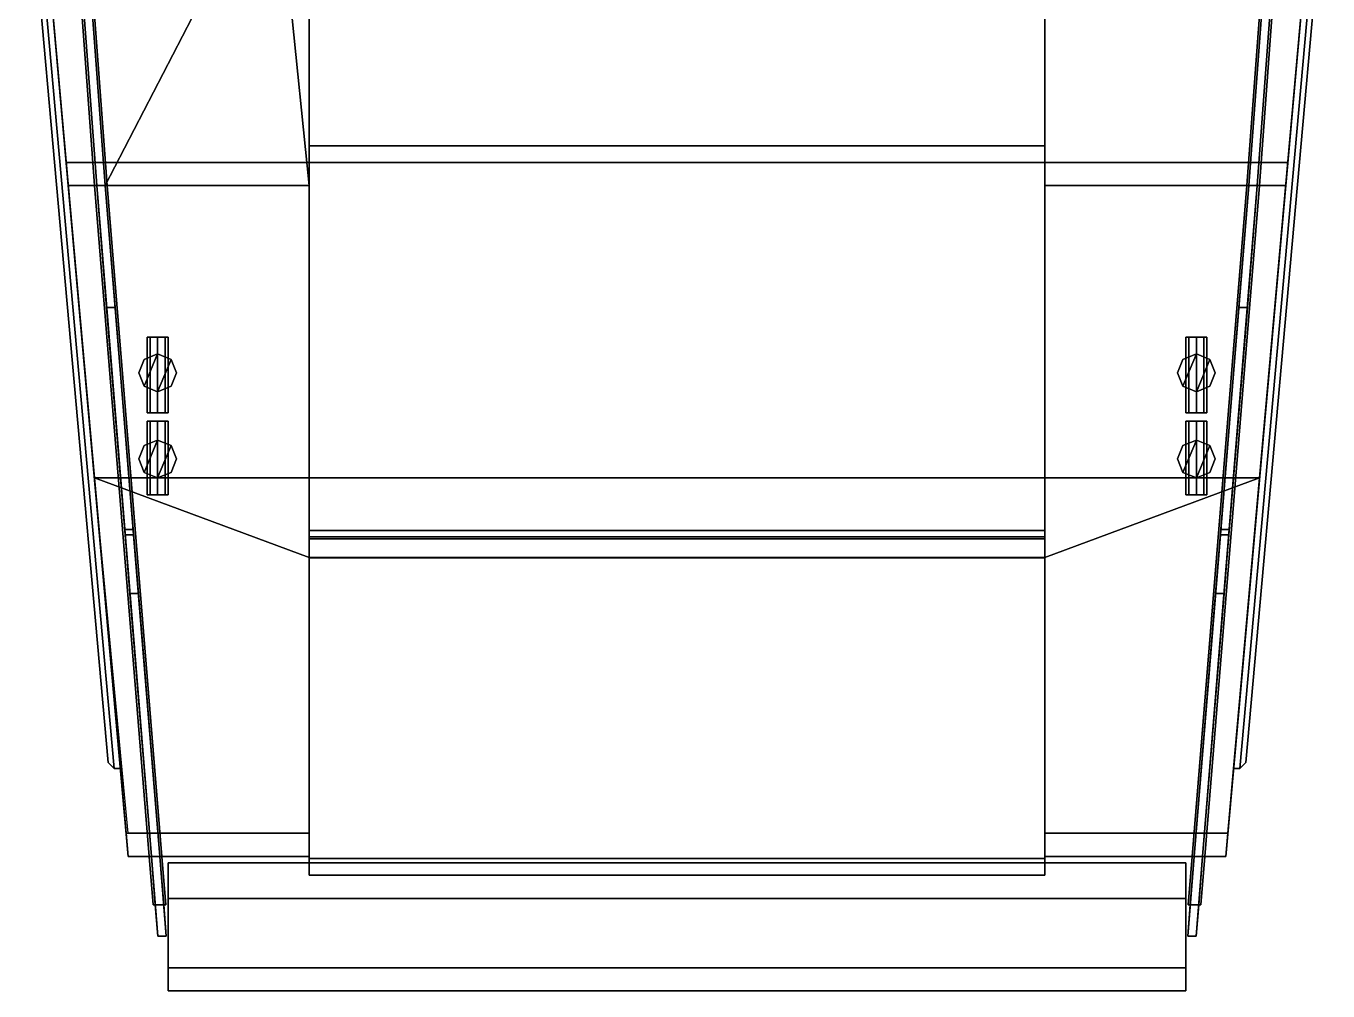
# Model space of a CAD drawing. Header units: millimetres. Extents: x -3.1 to 3.1, y -9.7 to 12.7.
# Drawn here: x -3.1 to 3.1, y -9.68 to -5.09 of the extents above; entities that cross this region are included whole.
import ezdxf

# ---------------------------------------------------------------- set-up
doc = ezdxf.new("R2010")
doc.units = ezdxf.units.MM
for name, color, linetype in [('deck', 3, 'Continuous'), ('railings', 6, 'Continuous'), ('ramp1', 1, 'Continuous'), ('ramp2', 2, 'Continuous')]:
    doc.layers.add(name, color=color, linetype=linetype)

msp = doc.modelspace()

# ---------------------------------------------------------------- linework, layer by layer
for points in [[(-3.096, -4.23, 0.575), (-3.07, -4.23, 0.56), (-2.6775, -8.6225, 0.56), (-2.706, -8.594, 0.575)], [(-3.096, -4.23, 0.605), (-3.096, -4.23, 0.575), (-2.706, -8.594, 0.575), (-2.706, -8.594, 0.605)], [(-3.07, -4.23, 0.62), (-3.096, -4.23, 0.605), (-2.706, -8.594, 0.605), (-2.6775, -8.6225, 0.62)], [(-3.04, -4.23, 0.62), (-3.07, -4.23, 0.62), (-2.6775, -8.6225, 0.62), (-2.6473, -8.6225, 0.62)], [(-3.07, -4.23, 0.56), (-3.04, -4.23, 0.56), (-2.6473, -8.6225, 0.56), (-2.6775, -8.6225, 0.56)], [(-3.04, -4.23), (-2.7709, -7.24), (-2.6473, -8.6225, 0.56), (-3.04, -4.23, 0.56)], [(3.04, -4.23, -0.6), (2.905, -5.74, -0.38), (-2.905, -5.74, -0.38), (-3.04, -4.23, -0.6)], [(-3.04, -4.23, -0.6), (-2.905, -5.74, -0.38), (-2.7709, -7.24), (-3.04, -4.23)], [(-3.04, -4.23, 0.67), (-3.04, -4.23, 0.62), (-2.6473, -8.6225, 0.62), (-2.8952, -5.85, 0.67)], [(2.6473, -8.6225, 0.56), (2.7709, -7.24), (3.04, -4.23), (3.04, -4.23, 0.56)], [(3.04, -4.23, 0.62), (3.04, -4.23, 0.67), (2.8952, -5.85, 0.67), (2.6473, -8.6225, 0.62)], [(3.07, -4.23, 0.62), (3.04, -4.23, 0.62), (2.6473, -8.6225, 0.62), (2.6775, -8.6225, 0.62)], [(3.04, -4.23, 0.56), (3.07, -4.23, 0.56), (2.6775, -8.6225, 0.56), (2.6473, -8.6225, 0.56)], [(3.07, -4.23, 0.56), (3.096, -4.23, 0.575), (2.706, -8.594, 0.575), (2.6775, -8.6225, 0.56)], [(3.096, -4.23, 0.605), (3.07, -4.23, 0.62), (2.6775, -8.6225, 0.62), (2.706, -8.594, 0.605)], [(3.096, -4.23, 0.575), (3.096, -4.23, 0.605), (2.706, -8.594, 0.605), (2.706, -8.594, 0.575)], [(3.04, -4.23), (2.7709, -7.24), (2.905, -5.74, -0.38), (3.04, -4.23, -0.6)], [(2.905, -5.74, -0.38), (2.7709, -7.24), (-2.7709, -7.24), (-2.905, -5.74, -0.38)], [(-2.8952, -5.85, 0.67), (-2.6198, -8.93, 0.67), (-2.61, -9.04, 1.06), (-2.8952, -5.85, 0.67)], [(-2.8952, -5.85, 0.67), (-2.6473, -8.6225, 0.62), (-2.6198, -8.93, 0.67), (-2.8952, -5.85, 0.67)], [(2.61, -9.04, 1.06), (2.6198, -8.93, 0.67), (2.8952, -5.85, 0.67)], [(2.6198, -8.93, 0.67), (2.6473, -8.6225, 0.62), (2.8952, -5.85, 0.67)], [(-2.5054, -6.57, 1.6054), (-2.52, -6.57, 1.57), (-2.52, -6.93, 1.57), (-2.5054, -6.93, 1.6054)], [(-2.52, -6.57, 1.57), (-2.5054, -6.57, 1.5346), (-2.5054, -6.93, 1.5346), (-2.52, -6.93, 1.57)], [(-2.52, -6.57, 1.57), (-2.4346, -6.57, 1.5346), (-2.47, -6.57, 1.52), (-2.5054, -6.57, 1.5346)], [(-2.5054, -6.57, 1.6054), (-2.42, -6.57, 1.57), (-2.4346, -6.57, 1.5346), (-2.52, -6.57, 1.57)], [(-2.47, -6.57, 1.62), (-2.5054, -6.57, 1.6054), (-2.5054, -6.93, 1.6054), (-2.47, -6.93, 1.62)], [(-2.5054, -6.57, 1.5346), (-2.47, -6.57, 1.52), (-2.47, -6.93, 1.52), (-2.5054, -6.93, 1.5346)], [(-2.47, -6.57, 1.62), (-2.4346, -6.57, 1.6054), (-2.42, -6.57, 1.57), (-2.5054, -6.57, 1.6054)], [(-2.4346, -6.57, 1.6054), (-2.47, -6.57, 1.62), (-2.47, -6.93, 1.62), (-2.4346, -6.93, 1.6054)], [(-2.47, -6.57, 1.52), (-2.4346, -6.57, 1.5346), (-2.4346, -6.93, 1.5346), (-2.47, -6.93, 1.52)], [(-2.42, -6.57, 1.57), (-2.4346, -6.57, 1.6054), (-2.4346, -6.93, 1.6054), (-2.42, -6.93, 1.57)], [(-2.4346, -6.57, 1.5346), (-2.42, -6.57, 1.57), (-2.42, -6.93, 1.57), (-2.4346, -6.93, 1.5346)], [(2.42, -6.57, 1.57), (2.5054, -6.57, 1.5346), (2.47, -6.57, 1.52), (2.4346, -6.57, 1.5346)], [(2.4346, -6.57, 1.6054), (2.52, -6.57, 1.57), (2.5054, -6.57, 1.5346), (2.42, -6.57, 1.57)], [(2.42, -6.57, 1.57), (2.4346, -6.57, 1.5346), (2.4346, -6.93, 1.5346), (2.42, -6.93, 1.57)], [(2.4346, -6.57, 1.6054), (2.42, -6.57, 1.57), (2.42, -6.93, 1.57), (2.4346, -6.93, 1.6054)], [(2.47, -6.57, 1.62), (2.5054, -6.57, 1.6054), (2.52, -6.57, 1.57), (2.4346, -6.57, 1.6054)], [(2.4346, -6.57, 1.5346), (2.47, -6.57, 1.52), (2.47, -6.93, 1.52), (2.4346, -6.93, 1.5346)], [(2.47, -6.57, 1.62), (2.4346, -6.57, 1.6054), (2.4346, -6.93, 1.6054), (2.47, -6.93, 1.62)], [(2.47, -6.57, 1.52), (2.5054, -6.57, 1.5346), (2.5054, -6.93, 1.5346), (2.47, -6.93, 1.52)], [(2.5054, -6.57, 1.6054), (2.47, -6.57, 1.62), (2.47, -6.93, 1.62), (2.5054, -6.93, 1.6054)], [(2.5054, -6.57, 1.5346), (2.52, -6.57, 1.57), (2.52, -6.93, 1.57), (2.5054, -6.93, 1.5346)], [(2.52, -6.57, 1.57), (2.5054, -6.57, 1.6054), (2.5054, -6.93, 1.6054), (2.52, -6.93, 1.57)], [(-2.5336, -6.6764, 1.73), (-2.56, -6.74, 1.73), (-2.5336, -6.8036, 1.73), (-2.47, -6.65, 1.73)], [(-2.5336, -6.6764, 0.76), (-2.56, -6.74, 0.77), (-2.56, -6.74, 1.73), (-2.5336, -6.6764, 1.73)], [(-2.47, -6.65, 0.76), (-2.5336, -6.6764, 0.76), (-2.5336, -6.6764, 1.73), (-2.47, -6.65, 1.73)], [(-2.47, -6.65, 1.73), (-2.5336, -6.8036, 1.73), (-2.47, -6.83, 1.73), (-2.4064, -6.6764, 1.73)], [(-2.4064, -6.6764, 0.76), (-2.47, -6.65, 0.76), (-2.47, -6.65, 1.73), (-2.4064, -6.6764, 1.73)], [(-2.4064, -6.6764, 1.73), (-2.47, -6.83, 1.73), (-2.4064, -6.8036, 1.73), (-2.38, -6.74, 1.73)], [(-2.38, -6.74, 0.77), (-2.4064, -6.6764, 0.76), (-2.4064, -6.6764, 1.73), (-2.38, -6.74, 1.73)], [(2.4064, -6.6764, 1.73), (2.38, -6.74, 1.73), (2.4064, -6.8036, 1.73), (2.47, -6.65, 1.73)], [(2.4064, -6.6764, 0.76), (2.38, -6.74, 0.77), (2.38, -6.74, 1.73), (2.4064, -6.6764, 1.73)], [(2.47, -6.65, 0.76), (2.4064, -6.6764, 0.76), (2.4064, -6.6764, 1.73), (2.47, -6.65, 1.73)], [(2.47, -6.65, 1.73), (2.4064, -6.8036, 1.73), (2.47, -6.83, 1.73), (2.5336, -6.6764, 1.73)], [(2.5336, -6.6764, 0.76), (2.47, -6.65, 0.76), (2.47, -6.65, 1.73), (2.5336, -6.6764, 1.73)], [(2.5336, -6.6764, 1.73), (2.47, -6.83, 1.73), (2.5336, -6.8036, 1.73), (2.56, -6.74, 1.73)], [(2.56, -6.74, 0.77), (2.5336, -6.6764, 0.76), (2.5336, -6.6764, 1.73), (2.56, -6.74, 1.73)], [(-2.56, -6.74, 0.77), (-2.5336, -6.8036, 0.78), (-2.5336, -6.8036, 1.73), (-2.56, -6.74, 1.73)], [(-2.4064, -6.8036, 0.78), (-2.38, -6.74, 0.77), (-2.38, -6.74, 1.73), (-2.4064, -6.8036, 1.73)], [(2.38, -6.74, 0.77), (2.4064, -6.8036, 0.78), (2.4064, -6.8036, 1.73), (2.38, -6.74, 1.73)], [(2.5336, -6.8036, 0.78), (2.56, -6.74, 0.77), (2.56, -6.74, 1.73), (2.5336, -6.8036, 1.73)], [(-2.5336, -6.8036, 0.78), (-2.47, -6.83, 0.78), (-2.47, -6.83, 1.73), (-2.5336, -6.8036, 1.73)], [(-2.47, -6.83, 0.78), (-2.4064, -6.8036, 0.78), (-2.4064, -6.8036, 1.73), (-2.47, -6.83, 1.73)], [(2.4064, -6.8036, 0.78), (2.47, -6.83, 0.78), (2.47, -6.83, 1.73), (2.4064, -6.8036, 1.73)], [(2.47, -6.83, 0.78), (2.5336, -6.8036, 0.78), (2.5336, -6.8036, 1.73), (2.47, -6.83, 1.73)], [(-2.52, -6.93, 1.57), (-2.4346, -6.93, 1.6054), (-2.47, -6.93, 1.62), (-2.5054, -6.93, 1.6054)], [(-2.5054, -6.93, 1.5346), (-2.42, -6.93, 1.57), (-2.4346, -6.93, 1.6054), (-2.52, -6.93, 1.57)], [(-2.47, -6.93, 1.52), (-2.4346, -6.93, 1.5346), (-2.42, -6.93, 1.57), (-2.5054, -6.93, 1.5346)], [(2.42, -6.93, 1.57), (2.5054, -6.93, 1.6054), (2.47, -6.93, 1.62), (2.4346, -6.93, 1.6054)], [(2.4346, -6.93, 1.5346), (2.52, -6.93, 1.57), (2.5054, -6.93, 1.6054), (2.42, -6.93, 1.57)], [(2.47, -6.93, 1.52), (2.5054, -6.93, 1.5346), (2.52, -6.93, 1.57), (2.4346, -6.93, 1.5346)], [(-2.5054, -6.97, 1.6354), (-2.52, -6.97, 1.6), (-2.52, -7.32, 1.6), (-2.5054, -7.32, 1.6354)], [(-2.52, -6.97, 1.6), (-2.5054, -6.97, 1.5646), (-2.5054, -7.32, 1.5646), (-2.52, -7.32, 1.6)], [(-2.52, -6.97, 1.6), (-2.4346, -6.97, 1.5646), (-2.47, -6.97, 1.55), (-2.5054, -6.97, 1.5646)], [(-2.5054, -6.97, 1.6354), (-2.42, -6.97, 1.6), (-2.4346, -6.97, 1.5646), (-2.52, -6.97, 1.6)], [(-2.47, -6.97, 1.65), (-2.5054, -6.97, 1.6354), (-2.5054, -7.32, 1.6354), (-2.47, -7.32, 1.65)], [(-2.5054, -6.97, 1.5646), (-2.47, -6.97, 1.55), (-2.47, -7.32, 1.55), (-2.5054, -7.32, 1.5646)], [(-2.47, -6.97, 1.65), (-2.4346, -6.97, 1.6354), (-2.42, -6.97, 1.6), (-2.5054, -6.97, 1.6354)], [(-2.4346, -6.97, 1.6354), (-2.47, -6.97, 1.65), (-2.47, -7.32, 1.65), (-2.4346, -7.32, 1.6354)], [(-2.47, -6.97, 1.55), (-2.4346, -6.97, 1.5646), (-2.4346, -7.32, 1.5646), (-2.47, -7.32, 1.55)], [(-2.42, -6.97, 1.6), (-2.4346, -6.97, 1.6354), (-2.4346, -7.32, 1.6354), (-2.42, -7.32, 1.6)], [(-2.4346, -6.97, 1.5646), (-2.42, -6.97, 1.6), (-2.42, -7.32, 1.6), (-2.4346, -7.32, 1.5646)], [(2.42, -6.97, 1.6), (2.5054, -6.97, 1.5646), (2.47, -6.97, 1.55), (2.4346, -6.97, 1.5646)], [(2.4346, -6.97, 1.6354), (2.52, -6.97, 1.6), (2.5054, -6.97, 1.5646), (2.42, -6.97, 1.6)], [(2.42, -6.97, 1.6), (2.4346, -6.97, 1.5646), (2.4346, -7.32, 1.5646), (2.42, -7.32, 1.6)], [(2.4346, -6.97, 1.6354), (2.42, -6.97, 1.6), (2.42, -7.32, 1.6), (2.4346, -7.32, 1.6354)], [(2.47, -6.97, 1.65), (2.5054, -6.97, 1.6354), (2.52, -6.97, 1.6), (2.4346, -6.97, 1.6354)], [(2.4346, -6.97, 1.5646), (2.47, -6.97, 1.55), (2.47, -7.32, 1.55), (2.4346, -7.32, 1.5646)], [(2.47, -6.97, 1.65), (2.4346, -6.97, 1.6354), (2.4346, -7.32, 1.6354), (2.47, -7.32, 1.65)], [(2.47, -6.97, 1.55), (2.5054, -6.97, 1.5646), (2.5054, -7.32, 1.5646), (2.47, -7.32, 1.55)], [(2.5054, -6.97, 1.6354), (2.47, -6.97, 1.65), (2.47, -7.32, 1.65), (2.5054, -7.32, 1.6354)], [(2.5054, -6.97, 1.5646), (2.52, -6.97, 1.6), (2.52, -7.32, 1.6), (2.5054, -7.32, 1.5646)], [(2.52, -6.97, 1.6), (2.5054, -6.97, 1.6354), (2.5054, -7.32, 1.6354), (2.52, -7.32, 1.6)], [(-2.5336, -7.0864, 1.78), (-2.56, -7.15, 1.78), (-2.5336, -7.2136, 1.78), (-2.47, -7.06, 1.78)], [(-2.5336, -7.0864, 0.81), (-2.56, -7.15, 0.82), (-2.56, -7.15, 1.78), (-2.5336, -7.0864, 1.78)], [(-2.47, -7.06, 0.81), (-2.5336, -7.0864, 0.81), (-2.5336, -7.0864, 1.78), (-2.47, -7.06, 1.78)], [(-2.47, -7.06, 1.78), (-2.5336, -7.2136, 1.78), (-2.47, -7.24, 1.78), (-2.4064, -7.0864, 1.78)], [(-2.4064, -7.0864, 0.81), (-2.47, -7.06, 0.81), (-2.47, -7.06, 1.78), (-2.4064, -7.0864, 1.78)], [(-2.4064, -7.0864, 1.78), (-2.47, -7.24, 1.78), (-2.4064, -7.2136, 1.78), (-2.38, -7.15, 1.78)], [(-2.38, -7.15, 0.82), (-2.4064, -7.0864, 0.81), (-2.4064, -7.0864, 1.78), (-2.38, -7.15, 1.78)], [(2.4064, -7.0864, 1.78), (2.38, -7.15, 1.78), (2.4064, -7.2136, 1.78), (2.47, -7.06, 1.78)], [(2.4064, -7.0864, 0.81), (2.38, -7.15, 0.82), (2.38, -7.15, 1.78), (2.4064, -7.0864, 1.78)], [(2.47, -7.06, 0.81), (2.4064, -7.0864, 0.81), (2.4064, -7.0864, 1.78), (2.47, -7.06, 1.78)], [(2.47, -7.06, 1.78), (2.4064, -7.2136, 1.78), (2.47, -7.24, 1.78), (2.5336, -7.0864, 1.78)], [(2.5336, -7.0864, 0.81), (2.47, -7.06, 0.81), (2.47, -7.06, 1.78), (2.5336, -7.0864, 1.78)], [(2.5336, -7.0864, 1.78), (2.47, -7.24, 1.78), (2.5336, -7.2136, 1.78), (2.56, -7.15, 1.78)], [(2.56, -7.15, 0.82), (2.5336, -7.0864, 0.81), (2.5336, -7.0864, 1.78), (2.56, -7.15, 1.78)], [(-2.56, -7.15, 0.82), (-2.5336, -7.2136, 0.83), (-2.5336, -7.2136, 1.78), (-2.56, -7.15, 1.78)], [(-2.4064, -7.2136, 0.83), (-2.38, -7.15, 0.82), (-2.38, -7.15, 1.78), (-2.4064, -7.2136, 1.78)], [(2.38, -7.15, 0.82), (2.4064, -7.2136, 0.83), (2.4064, -7.2136, 1.78), (2.38, -7.15, 1.78)], [(2.5336, -7.2136, 0.83), (2.56, -7.15, 0.82), (2.56, -7.15, 1.78), (2.5336, -7.2136, 1.78)], [(-1.75, -7.6184, 0.15), (-2.7709, -7.24), (2.7709, -7.24), (1.75, -7.6184, 0.15)], [(-2.6473, -8.6225, 0.56), (-2.7709, -7.24), (-2.6198, -8.93, 0.67), (-2.6473, -8.6225, 0.56)], [(-2.61, -8.93, 0.67), (-2.7709, -7.24), (-1.75, -7.6184, 0.15), (-1.75, -8.93, 0.67)], [(-2.5336, -7.2136, 0.83), (-2.47, -7.24, 0.83), (-2.47, -7.24, 1.78), (-2.5336, -7.2136, 1.78)], [(-2.47, -7.24, 0.83), (-2.4064, -7.2136, 0.83), (-2.4064, -7.2136, 1.78), (-2.47, -7.24, 1.78)], [(1.75, -8.93, 0.67), (1.75, -7.6184, 0.15), (2.7709, -7.24), (2.6198, -8.93, 0.67)], [(2.4064, -7.2136, 0.83), (2.47, -7.24, 0.83), (2.47, -7.24, 1.78), (2.4064, -7.2136, 1.78)], [(2.47, -7.24, 0.83), (2.5336, -7.2136, 0.83), (2.5336, -7.2136, 1.78), (2.47, -7.24, 1.78)], [(2.6198, -8.93, 0.67), (2.7709, -7.24), (2.6473, -8.6225, 0.56)], [(-2.47, -7.32, 1.65), (-2.5054, -7.32, 1.6354), (-2.52, -7.32, 1.6), (-2.4346, -7.32, 1.6354)], [(-2.4346, -7.32, 1.6354), (-2.52, -7.32, 1.6), (-2.5054, -7.32, 1.5646), (-2.42, -7.32, 1.6)], [(-2.42, -7.32, 1.6), (-2.5054, -7.32, 1.5646), (-2.47, -7.32, 1.55), (-2.4346, -7.32, 1.5646)], [(2.5054, -7.32, 1.6354), (2.42, -7.32, 1.6), (2.4346, -7.32, 1.5646), (2.52, -7.32, 1.6)], [(2.47, -7.32, 1.65), (2.4346, -7.32, 1.6354), (2.42, -7.32, 1.6), (2.5054, -7.32, 1.6354)], [(2.52, -7.32, 1.6), (2.4346, -7.32, 1.5646), (2.47, -7.32, 1.55), (2.5054, -7.32, 1.5646)], [(-1.75, -9.04, 1.06), (-1.75, -8.93, 0.67), (-1.75, -7.6184, 0.15)], [(1.75, -7.6184, 0.15), (1.75, -7.6184, 0.15), (1.75, -8.93, 0.67), (1.75, -9.04, 1.06)], [(-2.706, -8.594, 0.605), (-2.706, -8.594, 0.575), (-2.6775, -8.6225, 0.56), (-2.6775, -8.6225, 0.62)], [(2.6775, -8.6225, 0.62), (2.6775, -8.6225, 0.56), (2.706, -8.594, 0.575), (2.706, -8.594, 0.605)], [(-2.6775, -8.6225, 0.62), (-2.6775, -8.6225, 0.56), (-2.6473, -8.6225, 0.56), (-2.6473, -8.6225, 0.62)], [(-2.6473, -8.6225, 0.62), (-2.6473, -8.6225, 0.56), (-2.6198, -8.93, 0.67), (-2.6473, -8.6225, 0.62)], [(2.6198, -8.93, 0.67), (2.6473, -8.6225, 0.56), (2.6473, -8.6225, 0.62)], [(2.6473, -8.6225, 0.62), (2.6473, -8.6225, 0.56), (2.6775, -8.6225, 0.56), (2.6775, -8.6225, 0.62)], [(-2.61, -9.04, 1.06), (-2.6198, -8.93, 0.67), (-1.75, -8.93, 0.67), (-1.75, -9.04, 1.06)], [(1.75, -9.04, 1.06), (1.75, -8.93, 0.67), (2.6198, -8.93, 0.67), (2.61, -9.04, 1.06)]]:
    msp.add_3dface(points)
at = {"layer": 'deck'}
for points in [[(-3.04, -4.23, 0.67), (-2.8952, -5.85, 0.67), (-2.76, -5.85, 0.67), (-2.88, -4.23, 0.67)], [(-2.84, -4.23, 0.67), (-2.72, -5.85, 0.67), (-2.26, -4.96, 0.67), (-2.26, -4.23, 0.67)], [(-1.84, -4.23, 0.67), (-1.84, -4.96, 0.67), (-1.75, -5.85, 0.67), (-1.75, -4.23, 0.67)], [(-1.75, -4.23, 0.56), (-1.75, -5.66, 0.56), (1.75, -5.66, 0.56), (1.75, -4.23, 0.56)], [(-1.75, -4.23, 0.67), (-1.75, -5.85, 0.67), (-1.75, -5.66, 0.56), (-1.75, -4.23, 0.56)], [(1.75, -4.23, 0.56), (1.75, -5.66, 0.56), (1.75, -5.85, 0.67), (1.75, -4.23, 0.67)], [(1.75, -4.23, 0.67), (1.75, -5.85, 0.67), (2.72, -5.85, 0.67), (2.84, -4.23, 0.67)], [(3.04, -4.23, 0.67), (2.88, -4.23, 0.67), (2.76, -5.85, 0.67), (2.8952, -5.85, 0.67)], [(-2.26, -4.96, 0.67), (-2.72, -5.85, 0.67), (-1.75, -5.85, 0.67), (-1.84, -4.96, 0.67)], [(-1.75, -5.85, 0.67), (-1.75, -9.04, 1.06), (-1.75, -7.6184, 0.15), (-1.75, -5.66, 0.56)], [(-1.75, -5.66, 0.56), (-1.75, -7.6184, 0.15), (1.75, -7.6184, 0.15), (1.75, -5.66, 0.56)], [(1.75, -5.66, 0.56), (1.75, -7.6184, 0.15), (1.75, -9.04, 1.06), (1.75, -5.85, 0.67)], [(-2.8952, -5.85, 0.67), (-2.61, -9.04, 1.06), (-2.5, -9.04, 1.06), (-2.76, -5.85, 0.67)], [(-2.72, -5.85, 0.67), (-2.46, -9.04, 1.06), (-1.75, -9.04, 1.06), (-1.75, -5.85, 0.67)], [(1.75, -5.85, 0.67), (1.75, -9.04, 1.06), (2.46, -9.04, 1.06), (2.72, -5.85, 0.67)], [(2.8952, -5.85, 0.67), (2.76, -5.85, 0.67), (2.5, -9.04, 1.06), (2.61, -9.04, 1.06)]]:
    msp.add_3dface(points, dxfattribs=at)
at = {"layer": 'railings'}
for points in [[(-2.77, -5.85, 1.7), (-2.76, -5.85, 1.73), (-2.88, -4.23, 1.73), (-2.89, -4.23, 1.7)], [(-2.77, -5.85, 1.66), (-2.77, -5.85, 1.7), (-2.89, -4.23, 1.7), (-2.89, -4.23, 1.66)], [(-2.88, -4.23, 1.63), (-2.76, -5.85, 1.63), (-2.77, -5.85, 1.66), (-2.89, -4.23, 1.66)], [(-2.88, -4.23, 0.67), (-2.76, -5.85, 0.67), (-2.76, -5.85, 1.63), (-2.88, -4.23, 1.63)], [(-2.88, -4.23, 1.73), (-2.76, -5.85, 1.73), (-2.72, -5.85, 1.73), (-2.84, -4.23, 1.73)], [(-2.72, -5.85, 1.63), (-2.72, -5.85, 0.67), (-2.84, -4.23, 0.67), (-2.84, -4.23, 1.63)], [(-2.84, -4.23, 1.73), (-2.72, -5.85, 1.73), (-2.71, -5.85, 1.7), (-2.83, -4.23, 1.7)], [(-2.71, -5.85, 1.66), (-2.72, -5.85, 1.63), (-2.84, -4.23, 1.63), (-2.83, -4.23, 1.66)], [(-2.83, -4.23, 1.7), (-2.71, -5.85, 1.7), (-2.71, -5.85, 1.66), (-2.83, -4.23, 1.66)], [(2.84, -4.23, 1.63), (2.72, -5.85, 1.63), (2.71, -5.85, 1.66), (2.83, -4.23, 1.66)], [(2.71, -5.85, 1.7), (2.72, -5.85, 1.73), (2.84, -4.23, 1.73), (2.83, -4.23, 1.7)], [(2.71, -5.85, 1.66), (2.71, -5.85, 1.7), (2.83, -4.23, 1.7), (2.83, -4.23, 1.66)], [(2.84, -4.23, 0.67), (2.72, -5.85, 0.67), (2.72, -5.85, 1.63), (2.84, -4.23, 1.63)], [(2.84, -4.23, 1.73), (2.72, -5.85, 1.73), (2.76, -5.85, 1.73), (2.88, -4.23, 1.73)], [(2.76, -5.85, 1.63), (2.76, -5.85, 0.67), (2.88, -4.23, 0.67), (2.88, -4.23, 1.63)], [(2.77, -5.85, 1.66), (2.76, -5.85, 1.63), (2.88, -4.23, 1.63), (2.89, -4.23, 1.66)], [(2.88, -4.23, 1.73), (2.76, -5.85, 1.73), (2.77, -5.85, 1.7), (2.89, -4.23, 1.7)], [(2.89, -4.23, 1.7), (2.77, -5.85, 1.7), (2.77, -5.85, 1.66), (2.89, -4.23, 1.66)], [(-2.51, -9.04, 2.09), (-2.5, -9.04, 2.12), (-2.76, -5.85, 1.73), (-2.77, -5.85, 1.7)], [(-2.51, -9.04, 2.05), (-2.51, -9.04, 2.09), (-2.77, -5.85, 1.7), (-2.77, -5.85, 1.66)], [(-2.76, -5.85, 1.63), (-2.5, -9.04, 2.02), (-2.51, -9.04, 2.05), (-2.77, -5.85, 1.66)], [(-2.76, -5.85, 0.67), (-2.5, -9.04, 1.06), (-2.6247, -7.51, 1.4429), (-2.7127, -6.43, 1.3109)], [(-2.76, -5.85, 1.73), (-2.6267, -7.4859, 1.93), (-2.5867, -7.4859, 1.93), (-2.72, -5.85, 1.73)], [(-2.76, -5.85, 0.67), (-2.7127, -6.43, 1.3109), (-2.7127, -6.43, 1.7009), (-2.76, -5.85, 1.63)], [(-2.5847, -7.51, 1.4429), (-2.46, -9.04, 1.06), (-2.72, -5.85, 0.67), (-2.6727, -6.43, 1.3109)], [(-2.72, -5.85, 1.73), (-2.46, -9.04, 2.12), (-2.45, -9.04, 2.09), (-2.71, -5.85, 1.7)], [(-2.45, -9.04, 2.05), (-2.46, -9.04, 2.02), (-2.72, -5.85, 1.63), (-2.71, -5.85, 1.66)], [(-2.6727, -6.43, 1.7009), (-2.6727, -6.43, 1.3109), (-2.72, -5.85, 0.67), (-2.72, -5.85, 1.63)], [(-2.71, -5.85, 1.7), (-2.45, -9.04, 2.09), (-2.45, -9.04, 2.05), (-2.71, -5.85, 1.66)], [(2.72, -5.85, 1.63), (2.46, -9.04, 2.02), (2.45, -9.04, 2.05), (2.71, -5.85, 1.66)], [(2.45, -9.04, 2.09), (2.46, -9.04, 2.12), (2.72, -5.85, 1.73), (2.71, -5.85, 1.7)], [(2.45, -9.04, 2.05), (2.45, -9.04, 2.09), (2.71, -5.85, 1.7), (2.71, -5.85, 1.66)], [(2.72, -5.85, 0.67), (2.46, -9.04, 1.06), (2.5847, -7.51, 1.4429), (2.6727, -6.43, 1.3109)], [(2.6247, -7.51, 1.4429), (2.5, -9.04, 1.06), (2.76, -5.85, 0.67), (2.7127, -6.43, 1.3109)], [(2.51, -9.04, 2.05), (2.5, -9.04, 2.02), (2.76, -5.85, 1.63), (2.77, -5.85, 1.66)], [(2.76, -5.85, 1.73), (2.5, -9.04, 2.12), (2.51, -9.04, 2.09), (2.77, -5.85, 1.7)], [(2.77, -5.85, 1.7), (2.51, -9.04, 2.09), (2.51, -9.04, 2.05), (2.77, -5.85, 1.66)], [(2.72, -5.85, 1.73), (2.5867, -7.4859, 1.93), (2.6267, -7.4859, 1.93), (2.76, -5.85, 1.73)], [(2.72, -5.85, 0.67), (2.6727, -6.43, 1.3109), (2.6727, -6.43, 1.7009), (2.72, -5.85, 1.63)], [(2.7127, -6.43, 1.7009), (2.7127, -6.43, 1.3109), (2.76, -5.85, 0.67), (2.76, -5.85, 1.63)], [(-2.7127, -6.43, 1.7009), (-2.7127, -6.43, 1.3109), (-2.6727, -6.43, 1.3109), (-2.6727, -6.43, 1.7009)], [(-2.7127, -6.43, 1.3109), (-2.6247, -7.51, 1.4429), (-2.5847, -7.51, 1.4429), (-2.6727, -6.43, 1.3109)], [(-2.6247, -7.51, 1.8329), (-2.7127, -6.43, 1.7009), (-2.6727, -6.43, 1.7009), (-2.5847, -7.51, 1.8329)], [(2.6727, -6.43, 1.3109), (2.5847, -7.51, 1.4429), (2.6247, -7.51, 1.4429), (2.7127, -6.43, 1.3109)], [(2.5847, -7.51, 1.8329), (2.6727, -6.43, 1.7009), (2.7127, -6.43, 1.7009), (2.6247, -7.51, 1.8329)], [(2.6727, -6.43, 1.7009), (2.6727, -6.43, 1.3109), (2.7127, -6.43, 1.3109), (2.7127, -6.43, 1.7009)], [(-2.6267, -7.4859, 1.93), (-2.6019, -7.79, 2.19), (-2.5619, -7.79, 2.19), (-2.5867, -7.4859, 1.93)], [(-2.6267, -7.4859, 1.93), (-2.5, -9.04, 2.12), (-2.5, -9.04, 2.57), (-2.6019, -7.79, 2.19)], [(-2.5867, -7.4859, 1.93), (-2.5619, -7.79, 2.19), (-2.46, -9.04, 2.57), (-2.46, -9.04, 2.12)], [(2.5867, -7.4859, 1.93), (2.46, -9.04, 2.12), (2.46, -9.04, 2.57), (2.5619, -7.79, 2.19)], [(2.6267, -7.4859, 1.93), (2.6019, -7.79, 2.19), (2.5, -9.04, 2.57), (2.5, -9.04, 2.12)], [(2.5867, -7.4859, 1.93), (2.5619, -7.79, 2.19), (2.6019, -7.79, 2.19), (2.6267, -7.4859, 1.93)], [(-2.6247, -7.51, 1.4429), (-2.6247, -7.51, 1.8329), (-2.5847, -7.51, 1.8329), (-2.5847, -7.51, 1.4429)], [(-2.6247, -7.51, 1.4429), (-2.5, -9.04, 1.06), (-2.5, -9.04, 2.02), (-2.6247, -7.51, 1.8329)], [(-2.46, -9.04, 2.02), (-2.46, -9.04, 1.06), (-2.5847, -7.51, 1.4429), (-2.5847, -7.51, 1.8329)], [(2.5847, -7.51, 1.4429), (2.46, -9.04, 1.06), (2.46, -9.04, 2.02), (2.5847, -7.51, 1.8329)], [(2.5, -9.04, 2.02), (2.5, -9.04, 1.06), (2.6247, -7.51, 1.4429), (2.6247, -7.51, 1.8329)], [(2.5847, -7.51, 1.4429), (2.5847, -7.51, 1.8329), (2.6247, -7.51, 1.8329), (2.6247, -7.51, 1.4429)], [(-2.6019, -7.79, 2.19), (-2.5, -9.04, 2.57), (-2.46, -9.04, 2.57), (-2.5619, -7.79, 2.19)], [(2.5619, -7.79, 2.19), (2.46, -9.04, 2.57), (2.5, -9.04, 2.57), (2.6019, -7.79, 2.19)], [(-2.5, -9.04, 2.02), (-2.4813, -9.27, 2.02), (-2.4913, -9.27, 2.05), (-2.51, -9.04, 2.05)], [(-2.4913, -9.27, 2.05), (-2.4913, -9.27, 2.09), (-2.51, -9.04, 2.09), (-2.51, -9.04, 2.05)], [(-2.4913, -9.27, 2.09), (-2.4813, -9.27, 2.12), (-2.5, -9.04, 2.12), (-2.51, -9.04, 2.09)], [(-2.4813, -9.27, 2.02), (-2.5, -9.04, 1.06), (-2.46, -9.04, 1.06), (-2.4413, -9.27, 2.02)], [(-2.5, -9.04, 2.02), (-2.5, -9.04, 1.06), (-2.5, -9.04, 1.06), (-2.4813, -9.27, 2.02)], [(-2.5, -9.04, 2.57), (-2.469, -9.42, 2.67), (-2.429, -9.42, 2.67), (-2.46, -9.04, 2.57)], [(-2.5, -9.04, 2.12), (-2.4813, -9.27, 2.12), (-2.469, -9.42, 2.67), (-2.5, -9.04, 2.57)], [(-2.4313, -9.27, 2.05), (-2.4413, -9.27, 2.02), (-2.46, -9.04, 2.02), (-2.45, -9.04, 2.05)], [(-2.46, -9.04, 2.12), (-2.4413, -9.27, 2.12), (-2.4313, -9.27, 2.09), (-2.45, -9.04, 2.09)], [(-2.4413, -9.27, 2.02), (-2.46, -9.04, 1.06), (-2.46, -9.04, 1.06), (-2.46, -9.04, 2.02)], [(-2.46, -9.04, 2.57), (-2.429, -9.42, 2.67), (-2.4413, -9.27, 2.12), (-2.46, -9.04, 2.12)], [(-2.45, -9.04, 2.09), (-2.4313, -9.27, 2.09), (-2.4313, -9.27, 2.05), (-2.45, -9.04, 2.05)], [(2.46, -9.04, 2.57), (2.429, -9.42, 2.67), (2.469, -9.42, 2.67), (2.5, -9.04, 2.57)], [(2.4413, -9.27, 2.12), (2.429, -9.42, 2.67), (2.46, -9.04, 2.57), (2.46, -9.04, 2.12)], [(2.4313, -9.27, 2.09), (2.4413, -9.27, 2.12), (2.46, -9.04, 2.12), (2.45, -9.04, 2.09)], [(2.4313, -9.27, 2.05), (2.4313, -9.27, 2.09), (2.45, -9.04, 2.09), (2.45, -9.04, 2.05)], [(2.46, -9.04, 2.02), (2.4413, -9.27, 2.02), (2.4313, -9.27, 2.05), (2.45, -9.04, 2.05)], [(2.4413, -9.27, 2.02), (2.46, -9.04, 1.06), (2.5, -9.04, 1.06), (2.4813, -9.27, 2.02)], [(2.46, -9.04, 2.02), (2.46, -9.04, 1.06), (2.46, -9.04, 1.06), (2.4413, -9.27, 2.02)], [(2.5, -9.04, 2.57), (2.469, -9.42, 2.67), (2.4813, -9.27, 2.12), (2.5, -9.04, 2.12)], [(2.4913, -9.27, 2.05), (2.4813, -9.27, 2.02), (2.5, -9.04, 2.02), (2.51, -9.04, 2.05)], [(2.5, -9.04, 2.12), (2.4813, -9.27, 2.12), (2.4913, -9.27, 2.09), (2.51, -9.04, 2.09)], [(2.4813, -9.27, 2.02), (2.5, -9.04, 1.06), (2.5, -9.04, 1.06), (2.5, -9.04, 2.02)], [(2.51, -9.04, 2.09), (2.4913, -9.27, 2.09), (2.4913, -9.27, 2.05), (2.51, -9.04, 2.05)], [(-2.4313, -9.27, 2.05), (-2.4313, -9.27, 2.09), (-2.4913, -9.27, 2.09), (-2.4913, -9.27, 2.05)], [(-2.4313, -9.27, 2.09), (-2.4413, -9.27, 2.12), (-2.4813, -9.27, 2.12), (-2.4913, -9.27, 2.09)], [(-2.4913, -9.27, 2.05), (-2.4813, -9.27, 2.02), (-2.4413, -9.27, 2.02), (-2.4313, -9.27, 2.05)], [(-2.469, -9.42, 2.67), (-2.4813, -9.27, 2.12), (-2.4413, -9.27, 2.12), (-2.429, -9.42, 2.67)], [(2.4813, -9.27, 2.12), (2.469, -9.42, 2.67), (2.429, -9.42, 2.67), (2.4413, -9.27, 2.12)], [(2.4313, -9.27, 2.05), (2.4413, -9.27, 2.02), (2.4813, -9.27, 2.02), (2.4913, -9.27, 2.05)], [(2.4913, -9.27, 2.09), (2.4813, -9.27, 2.12), (2.4413, -9.27, 2.12), (2.4313, -9.27, 2.09)], [(2.4913, -9.27, 2.05), (2.4913, -9.27, 2.09), (2.4313, -9.27, 2.09), (2.4313, -9.27, 2.05)]]:
    msp.add_3dface(points, dxfattribs=at)
at = {"layer": 'ramp1'}
for points in [[(-1.75, -7.62, 0.15), (-1.75, -7.52, 0.24), (-1.75, -7.49, 0.18), (-1.75, -7.53, 0.14)], [(-1.75, -7.53, 0.14), (-1.75, -7.49, 0.18), (1.75, -7.49, 0.18), (1.75, -7.53, 0.14)], [(-1.75, -7.49, 0.18), (-1.75, -7.52, 0.24), (1.75, -7.52, 0.24), (1.75, -7.49, 0.18)], [(1.75, -7.49, 0.18), (1.75, -7.52, 0.24), (1.75, -7.62, 0.15), (1.75, -7.53, 0.14)], [(-1.75, -7.62, 0.15), (-1.75, -9.13, 0.97), (-1.75, -9.05, 1.08), (-1.75, -7.52, 0.24)], [(-1.75, -7.52, 0.24), (-1.75, -9.05, 1.08), (1.75, -9.05, 1.08), (1.75, -7.52, 0.24)], [(1.75, -7.53, 0.14), (1.75, -7.62, 0.15), (-1.75, -7.62, 0.15), (-1.75, -7.53, 0.14)], [(1.75, -9.05, 1.08), (1.75, -9.13, 0.97), (1.75, -7.62, 0.15), (1.75, -7.52, 0.24)], [(1.75, -7.62, 0.15), (1.75, -9.13, 0.97), (-1.75, -9.13, 0.97), (-1.75, -7.62, 0.15)], [(-1.75, -9.13, 0.97), (-1.75, -9.13, 1.07), (-1.75, -9.07, 1.09), (-1.75, -9.05, 1.08)], [(-1.75, -9.05, 1.08), (-1.75, -9.07, 1.09), (1.75, -9.07, 1.09), (1.75, -9.05, 1.08)], [(-1.75, -9.07, 1.09), (-1.75, -9.13, 1.07), (1.75, -9.13, 1.07), (1.75, -9.07, 1.09)], [(1.75, -9.07, 1.09), (1.75, -9.13, 1.07), (1.75, -9.13, 0.97), (1.75, -9.05, 1.08)], [(1.75, -9.13, 0.97), (1.75, -9.13, 1.07), (-1.75, -9.13, 1.07), (-1.75, -9.13, 0.97)]]:
    msp.add_3dface(points, dxfattribs=at)
at = {"layer": 'ramp2'}
for points in [[(-2.42, -9.24, 1.12), (-2.42, -9.68, 2.89), (-2.42, -9.57, 2.91), (-2.42, -9.07, 1.12)], [(2.42, -9.07, 1.12), (2.42, -9.24, 1.12), (-2.42, -9.24, 1.12), (-2.42, -9.07, 1.12)], [(-2.42, -9.07, 1.12), (-2.42, -9.57, 2.91), (2.42, -9.57, 2.91), (2.42, -9.07, 1.12)], [(-1.75, -9.13, 1.07), (-1.75, -9.13, 1.12), (-1.75, -9.07, 1.12), (-1.75, -9.07, 1.09)], [(1.75, -9.07, 1.09), (1.75, -9.13, 1.07), (-1.75, -9.13, 1.07), (-1.75, -9.07, 1.09)], [(-1.75, -9.07, 1.09), (-1.75, -9.07, 1.12), (1.75, -9.07, 1.12), (1.75, -9.07, 1.09)], [(1.75, -9.07, 1.12), (1.75, -9.13, 1.12), (1.75, -9.13, 1.07), (1.75, -9.07, 1.09)], [(2.42, -9.57, 2.91), (2.42, -9.68, 2.89), (2.42, -9.24, 1.12), (2.42, -9.07, 1.12)], [(1.75, -9.13, 1.07), (1.75, -9.13, 1.12), (-1.75, -9.13, 1.12), (-1.75, -9.13, 1.07)], [(2.42, -9.24, 1.12), (2.42, -9.68, 2.89), (-2.42, -9.68, 2.89), (-2.42, -9.24, 1.12)], [(-2.42, -9.57, 2.91), (-2.42, -9.68, 2.89), (2.42, -9.68, 2.89), (2.42, -9.57, 2.91)]]:
    msp.add_3dface(points, dxfattribs=at)

doc.saveas('drawing.dxf')
